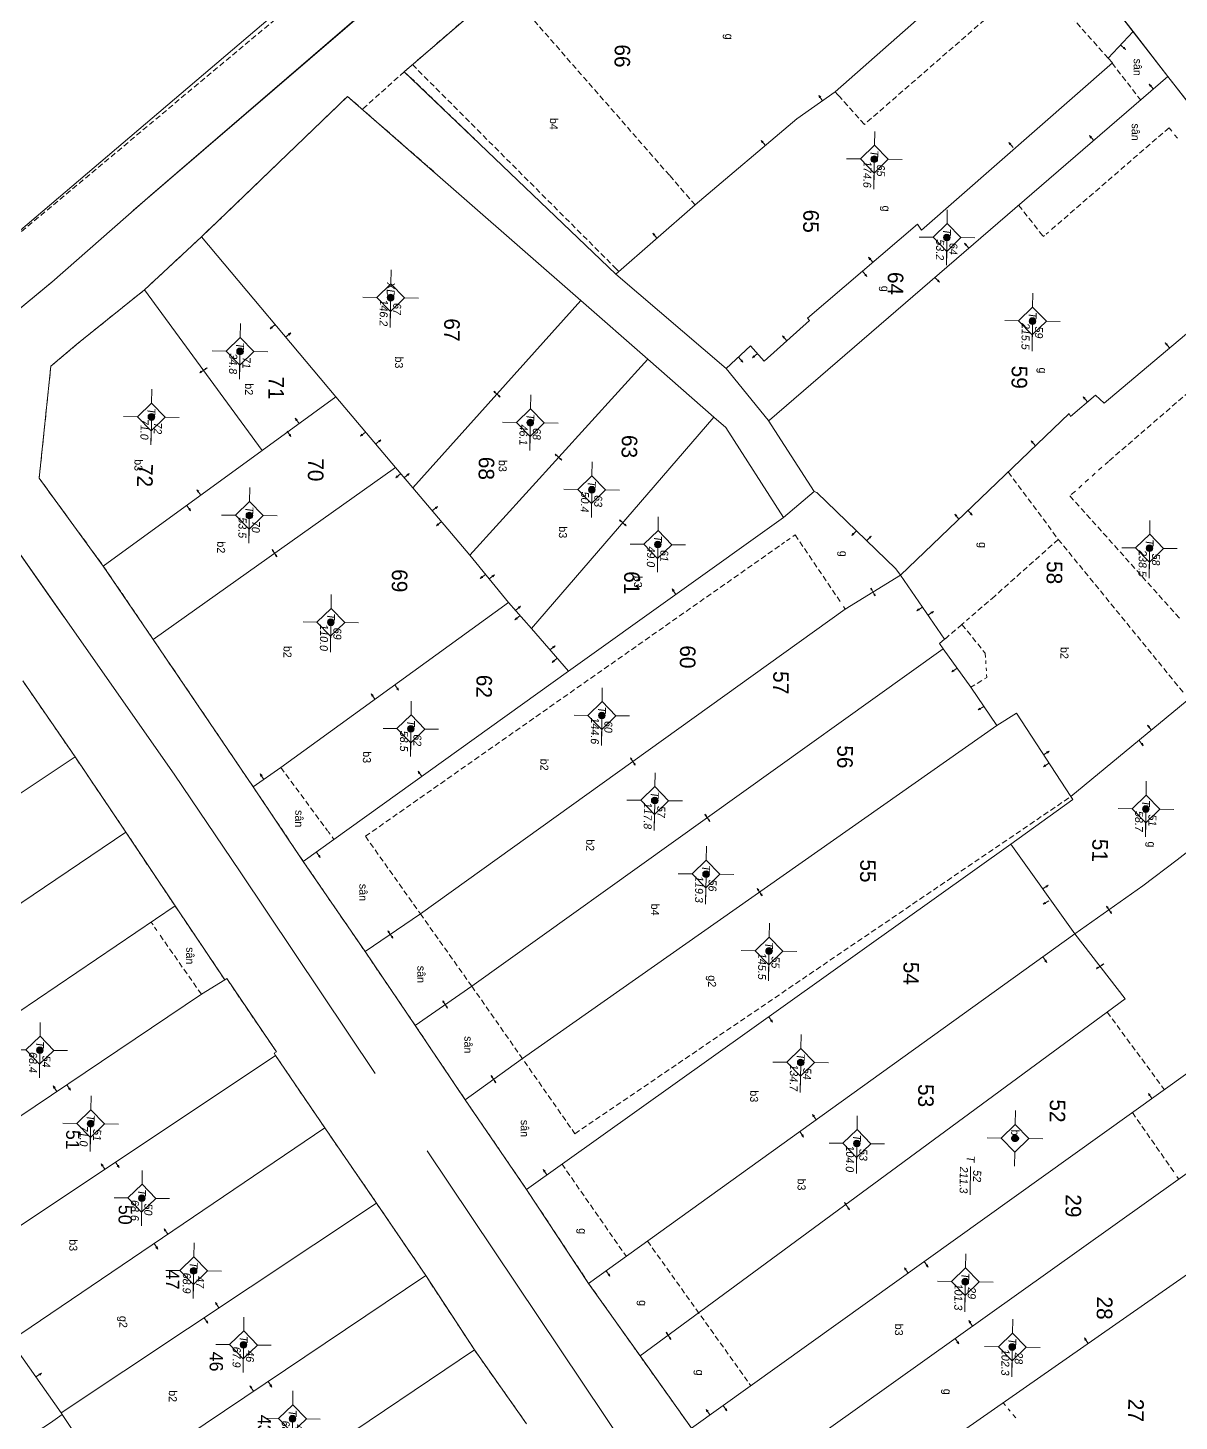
# Model space of a CAD drawing. Extents: x 601689 to 602595, y 1189742 to 1190763.
# Drawn here: x 602423.2 to 602475, y 1190175.8 to 1190238.5 of the extents above; entities that cross this region are included whole.
import ezdxf
from ezdxf.enums import TextEntityAlignment as Align

# ---------------------------------------------------------------- set-up
doc = ezdxf.new("R2010")
doc.units = 0
doc.header["$MEASUREMENT"] = 0
doc.linetypes.add('HIDDEN', pattern=[0.375, 0.25, -0.125])
for name, color, linetype in [('10', 250, 'Continuous'), ('11', 7, 'Continuous'), ('13', 7, 'Continuous'), ('14', 7, 'Continuous'), ('15', 7, 'Continuous'), ('16', 7, 'Continuous'), ('22', 7, 'Continuous'), ('25', 7, 'Continuous'), ('53', 7, 'Continuous'), ('57', 7, 'Continuous')]:
    doc.layers.add(name, color=color, linetype=linetype)
doc.layers.get('0').off()
doc.styles.add('TXT', font='vnshx.shx')

# ---------------------------------------------------------------- blocks, each defined once
blk = doc.blocks.new('NH3R')
at = {"layer": '16', "color": 7, "linetype": 'Continuous', "lineweight": 0}
for p, q in [((0, 0), (0.297, -0.005)), ((0.297, -0.005), (0.186, 0.031)), ((0.297, -0.005), (0.189, -0.033))]:
    blk.add_line(p, q, dxfattribs=at)
blk = doc.blocks.new('NH3')
at = {"layer": '16', "color": 7, "linetype": 'Continuous', "lineweight": 0}
for p, q in [((-0.199, -0.002), (-0.113, 0.021)), ((0.197, -0.012), (0.107, 0.015)), ((-0.199, -0.002), (0.197, -0.012)), ((-0.199, -0.002), (-0.116, -0.035)), ((0.197, -0.012), (0.104, -0.027))]:
    blk.add_line(p, q, dxfattribs=at)
blk = doc.blocks.new('*M2029202920292029')
at = {"layer": '13', "color": 3, "linetype": 'Continuous', "lineweight": 0}
blk.add_line((602631.872, 1190139.41), (602632.892, 1190139.41), dxfattribs=at)
at = {"layer": '13', "color": 3, "linetype": 'Continuous', "lineweight": 0, "style": 'TXT', "oblique": 7.60551}
blk.add_text('T', height=0.36, dxfattribs=at).set_placement((602631.675, 1190139.41), align=Align.MIDDLE_RIGHT)
for s, p in [('51', (602632.022, 1190139.71)), ('58.7', (602631.872, 1190139.11))]:
    blk.add_text(s, height=0.36, dxfattribs=at).set_placement(p, align=Align.MIDDLE_LEFT)
blk = doc.blocks.new('*M2030203020302030')
at = {"layer": '13', "color": 3, "linetype": 'Continuous', "lineweight": 0}
blk.add_line((602620.133, 1190139.403), (602621.408, 1190139.403), dxfattribs=at)
at = {"layer": '13', "color": 3, "linetype": 'Continuous', "lineweight": 0, "style": 'TXT', "oblique": 7.60551}
blk.add_text('T', height=0.36, dxfattribs=at).set_placement((602619.936, 1190139.403), align=Align.MIDDLE_RIGHT)
for s, p in [('58', (602620.283, 1190139.703)), ('238.5', (602620.133, 1190139.103))]:
    blk.add_text(s, height=0.36, dxfattribs=at).set_placement(p, align=Align.MIDDLE_LEFT)
blk = doc.blocks.new('*M2032203220322032')
at = {"layer": '13', "color": 3, "linetype": 'Continuous', "lineweight": 0}
blk.add_line((602609.991, 1190133.988), (602611.266, 1190133.988), dxfattribs=at)
at = {"layer": '13', "color": 3, "linetype": 'Continuous', "lineweight": 0, "style": 'TXT', "oblique": 7.60551}
for s, p in [('59', (602610.141, 1190134.288)), ('215.5', (602609.991, 1190133.688))]:
    blk.add_text(s, height=0.36, dxfattribs=at).set_placement(p, align=Align.MIDDLE_LEFT)
blk.add_text('T', height=0.36, dxfattribs=at).set_placement((602609.794, 1190133.988), align=Align.MIDDLE_RIGHT)
blk = doc.blocks.new('*M2033203320332033')
at = {"layer": '13', "color": 3, "linetype": 'Continuous', "lineweight": 0}
blk.add_line((602656.162, 1190133.75), (602657.437, 1190133.75), dxfattribs=at)
at = {"layer": '13', "color": 3, "linetype": 'Continuous', "lineweight": 0, "style": 'TXT', "oblique": 7.60551}
blk.add_text('T', height=0.36, dxfattribs=at).set_placement((602655.965, 1190133.75), align=Align.MIDDLE_RIGHT)
for s, p in [('28', (602656.312, 1190134.05)), ('102.3', (602656.162, 1190133.45))]:
    blk.add_text(s, height=0.36, dxfattribs=at).set_placement(p, align=Align.MIDDLE_LEFT)
blk = doc.blocks.new('*M2034203420342034')
at = {"layer": '13', "color": 3, "linetype": 'Continuous', "lineweight": 0}
blk.add_line((602646.773, 1190133.736), (602648.048, 1190133.736), dxfattribs=at)
at = {"layer": '13', "color": 3, "linetype": 'Continuous', "lineweight": 0, "style": 'TXT', "oblique": 7.60551}
blk.add_text('T', height=0.36, dxfattribs=at).set_placement((602646.576, 1190133.736), align=Align.MIDDLE_RIGHT)
for s, p in [('52', (602646.923, 1190134.036)), ('211.3', (602646.773, 1190133.436))]:
    blk.add_text(s, height=0.36, dxfattribs=at).set_placement(p, align=Align.MIDDLE_LEFT)
blk = doc.blocks.new('*M2035203520352035')
at = {"layer": '13', "color": 3, "linetype": 'Continuous', "lineweight": 0}
blk.add_line((602653.257, 1190131.593), (602654.532, 1190131.593), dxfattribs=at)
at = {"layer": '13', "color": 3, "linetype": 'Continuous', "lineweight": 0, "style": 'TXT', "oblique": 7.60551}
for s, p in [('29', (602653.407, 1190131.893)), ('101.3', (602653.257, 1190131.293))]:
    blk.add_text(s, height=0.36, dxfattribs=at).set_placement(p, align=Align.MIDDLE_LEFT)
blk.add_text('T', height=0.36, dxfattribs=at).set_placement((602653.06, 1190131.593), align=Align.MIDDLE_RIGHT)
blk = doc.blocks.new('*M2036203620362036')
at = {"layer": '13', "color": 3, "linetype": 'Continuous', "lineweight": 0}
blk.add_line((602606.286, 1190130.084), (602607.306, 1190130.084), dxfattribs=at)
at = {"layer": '13', "color": 3, "linetype": 'Continuous', "lineweight": 0, "style": 'TXT', "oblique": 7.60551}
blk.add_text('T', height=0.36, dxfattribs=at).set_placement((602606.089, 1190130.084), align=Align.MIDDLE_RIGHT)
for s, p in [('64', (602606.436, 1190130.384)), ('53.2', (602606.286, 1190129.784))]:
    blk.add_text(s, height=0.36, dxfattribs=at).set_placement(p, align=Align.MIDDLE_LEFT)
blk = doc.blocks.new('*M2037203720372037')
at = {"layer": '13', "color": 3, "linetype": 'Continuous', "lineweight": 0}
blk.add_line((602602.809, 1190126.767), (602604.084, 1190126.767), dxfattribs=at)
at = {"layer": '13', "color": 3, "linetype": 'Continuous', "lineweight": 0, "style": 'TXT', "oblique": 7.60551}
blk.add_text('T', height=0.36, dxfattribs=at).set_placement((602602.612, 1190126.767), align=Align.MIDDLE_RIGHT)
for s, p in [('65', (602602.959, 1190127.067)), ('174.6', (602602.809, 1190126.467))]:
    blk.add_text(s, height=0.36, dxfattribs=at).set_placement(p, align=Align.MIDDLE_LEFT)
blk = doc.blocks.new('*M2038203820382038')
at = {"layer": '13', "color": 3, "linetype": 'Continuous', "lineweight": 0}
blk.add_line((602647.11, 1190126.623), (602648.385, 1190126.623), dxfattribs=at)
at = {"layer": '13', "color": 3, "linetype": 'Continuous', "lineweight": 0, "style": 'TXT', "oblique": 7.60551}
for s, p in [('53', (602647.26, 1190126.923)), ('104.0', (602647.11, 1190126.323))]:
    blk.add_text(s, height=0.36, dxfattribs=at).set_placement(p, align=Align.MIDDLE_LEFT)
blk.add_text('T', height=0.36, dxfattribs=at).set_placement((602646.913, 1190126.623), align=Align.MIDDLE_RIGHT)
blk = doc.blocks.new('*M2039203920392039')
at = {"layer": '13', "color": 3, "linetype": 'Continuous', "lineweight": 0}
blk.add_line((602643.499, 1190124.045), (602644.774, 1190124.045), dxfattribs=at)
at = {"layer": '13', "color": 3, "linetype": 'Continuous', "lineweight": 0, "style": 'TXT', "oblique": 7.60551}
for s, p in [('54', (602643.649, 1190124.345)), ('134.7', (602643.499, 1190123.745))]:
    blk.add_text(s, height=0.36, dxfattribs=at).set_placement(p, align=Align.MIDDLE_LEFT)
blk.add_text('T', height=0.36, dxfattribs=at).set_placement((602643.302, 1190124.045), align=Align.MIDDLE_RIGHT)
blk = doc.blocks.new('*M2040204020402040')
at = {"layer": '13', "color": 3, "linetype": 'Continuous', "lineweight": 0}
blk.add_line((602638.506, 1190122.546), (602639.781, 1190122.546), dxfattribs=at)
at = {"layer": '13', "color": 3, "linetype": 'Continuous', "lineweight": 0, "style": 'TXT', "oblique": 7.60551}
blk.add_text('T', height=0.36, dxfattribs=at).set_placement((602638.309, 1190122.546), align=Align.MIDDLE_RIGHT)
for s, p in [('55', (602638.656, 1190122.846)), ('145.5', (602638.506, 1190122.246))]:
    blk.add_text(s, height=0.36, dxfattribs=at).set_placement(p, align=Align.MIDDLE_LEFT)
blk = doc.blocks.new('*M2042204220422042')
at = {"layer": '13', "color": 3, "linetype": 'Continuous', "lineweight": 0}
blk.add_line((602635.087, 1190119.663), (602636.362, 1190119.663), dxfattribs=at)
at = {"layer": '13', "color": 3, "linetype": 'Continuous', "lineweight": 0, "style": 'TXT', "oblique": 7.60551}
for s, p in [('56', (602635.237, 1190119.963)), ('119.3', (602635.087, 1190119.363))]:
    blk.add_text(s, height=0.36, dxfattribs=at).set_placement(p, align=Align.MIDDLE_LEFT)
blk.add_text('T', height=0.36, dxfattribs=at).set_placement((602634.89, 1190119.663), align=Align.MIDDLE_RIGHT)
blk = doc.blocks.new('*M2043204320432043')
at = {"layer": '13', "color": 3, "linetype": 'Continuous', "lineweight": 0}
blk.add_line((602631.81, 1190117.306), (602633.085, 1190117.306), dxfattribs=at)
at = {"layer": '13', "color": 3, "linetype": 'Continuous', "lineweight": 0, "style": 'TXT', "oblique": 7.60551}
for s, p in [('57', (602631.96, 1190117.606)), ('117.8', (602631.81, 1190117.006))]:
    blk.add_text(s, height=0.36, dxfattribs=at).set_placement(p, align=Align.MIDDLE_LEFT)
blk.add_text('T', height=0.36, dxfattribs=at).set_placement((602631.613, 1190117.306), align=Align.MIDDLE_RIGHT)
blk = doc.blocks.new('*M2044204420442044')
at = {"layer": '13', "color": 3, "linetype": 'Continuous', "lineweight": 0}
blk.add_line((602620.289, 1190117.278), (602621.309, 1190117.278), dxfattribs=at)
at = {"layer": '13', "color": 3, "linetype": 'Continuous', "lineweight": 0, "style": 'TXT', "oblique": 7.60551}
for s, p in [('61', (602620.439, 1190117.578)), ('49.0', (602620.289, 1190116.978))]:
    blk.add_text(s, height=0.36, dxfattribs=at).set_placement(p, align=Align.MIDDLE_LEFT)
blk.add_text('T', height=0.36, dxfattribs=at).set_placement((602620.092, 1190117.278), align=Align.MIDDLE_RIGHT)
blk = doc.blocks.new('*M2045204520452045')
at = {"layer": '13', "color": 3, "linetype": 'Continuous', "lineweight": 0}
blk.add_line((602628.021, 1190114.873), (602629.296, 1190114.873), dxfattribs=at)
at = {"layer": '13', "color": 3, "linetype": 'Continuous', "lineweight": 0, "style": 'TXT', "oblique": 7.60551}
blk.add_text('T', height=0.36, dxfattribs=at).set_placement((602627.824, 1190114.873), align=Align.MIDDLE_RIGHT)
for s, p in [('60', (602628.171, 1190115.173)), ('144.6', (602628.021, 1190114.573))]:
    blk.add_text(s, height=0.36, dxfattribs=at).set_placement(p, align=Align.MIDDLE_LEFT)
blk = doc.blocks.new('*M2046204620462046')
at = {"layer": '13', "color": 3, "linetype": 'Continuous', "lineweight": 0}
blk.add_line((602617.868, 1190114.27), (602618.888, 1190114.27), dxfattribs=at)
at = {"layer": '13', "color": 3, "linetype": 'Continuous', "lineweight": 0, "style": 'TXT', "oblique": 7.60551}
blk.add_text('T', height=0.36, dxfattribs=at).set_placement((602617.671, 1190114.27), align=Align.MIDDLE_RIGHT)
for s, p in [('63', (602618.018, 1190114.57)), ('50.4', (602617.868, 1190113.97))]:
    blk.add_text(s, height=0.36, dxfattribs=at).set_placement(p, align=Align.MIDDLE_LEFT)
blk = doc.blocks.new('*M2047204720472047')
at = {"layer": '13', "color": 3, "linetype": 'Continuous', "lineweight": 0}
blk.add_line((602614.89, 1190111.462), (602615.91, 1190111.462), dxfattribs=at)
at = {"layer": '13', "color": 3, "linetype": 'Continuous', "lineweight": 0, "style": 'TXT', "oblique": 7.60551}
for s, p in [('68', (602615.04, 1190111.762)), ('46.1', (602614.89, 1190111.162))]:
    blk.add_text(s, height=0.36, dxfattribs=at).set_placement(p, align=Align.MIDDLE_LEFT)
blk.add_text('T', height=0.36, dxfattribs=at).set_placement((602614.693, 1190111.462), align=Align.MIDDLE_RIGHT)
blk = doc.blocks.new('*M2048204820482048')
at = {"layer": '13', "color": 3, "linetype": 'Continuous', "lineweight": 0}
blk.add_line((602628.745, 1190106.289), (602629.765, 1190106.289), dxfattribs=at)
at = {"layer": '13', "color": 3, "linetype": 'Continuous', "lineweight": 0, "style": 'TXT', "oblique": 7.60551}
blk.add_text('T', height=0.36, dxfattribs=at).set_placement((602628.548, 1190106.289), align=Align.MIDDLE_RIGHT)
for s, p in [('62', (602628.895, 1190106.589)), ('58.5', (602628.745, 1190105.989))]:
    blk.add_text(s, height=0.36, dxfattribs=at).set_placement(p, align=Align.MIDDLE_LEFT)
blk = doc.blocks.new('*M2049204920492049')
at = {"layer": '13', "color": 3, "linetype": 'Continuous', "lineweight": 0}
blk.add_line((602609.355, 1190105.097), (602610.63, 1190105.097), dxfattribs=at)
at = {"layer": '13', "color": 3, "linetype": 'Continuous', "lineweight": 0, "style": 'TXT', "oblique": 7.60551}
blk.add_text('XD', height=0.36, dxfattribs=at).set_placement((602609.236, 1190105.097), align=Align.MIDDLE_RIGHT)
for s, p in [('146.2', (602609.355, 1190104.797)), ('67', (602609.505, 1190105.397))]:
    blk.add_text(s, height=0.36, dxfattribs=at).set_placement(p, align=Align.MIDDLE_LEFT)
blk = doc.blocks.new('*M2050205020502050')
at = {"layer": '13', "color": 3, "linetype": 'Continuous', "lineweight": 0}
blk.add_line((602624.003, 1190102.62), (602625.278, 1190102.62), dxfattribs=at)
at = {"layer": '13', "color": 3, "linetype": 'Continuous', "lineweight": 0, "style": 'TXT', "oblique": 7.60551}
for s, p in [('69', (602624.153, 1190102.92)), ('110.0', (602624.003, 1190102.32))]:
    blk.add_text(s, height=0.36, dxfattribs=at).set_placement(p, align=Align.MIDDLE_LEFT)
blk.add_text('T', height=0.36, dxfattribs=at).set_placement((602623.806, 1190102.62), align=Align.MIDDLE_RIGHT)
blk = doc.blocks.new('*M2051205120512051')
at = {"layer": '13', "color": 3, "linetype": 'Continuous', "lineweight": 0}
blk.add_line((602619.248, 1190098.882), (602620.268, 1190098.882), dxfattribs=at)
at = {"layer": '13', "color": 3, "linetype": 'Continuous', "lineweight": 0, "style": 'TXT', "oblique": 7.60551}
for s, p in [('70', (602619.398, 1190099.182)), ('53.5', (602619.248, 1190098.582))]:
    blk.add_text(s, height=0.36, dxfattribs=at).set_placement(p, align=Align.MIDDLE_LEFT)
blk.add_text('T', height=0.36, dxfattribs=at).set_placement((602619.051, 1190098.882), align=Align.MIDDLE_RIGHT)
blk = doc.blocks.new('*M2052205220522052')
at = {"layer": '13', "color": 3, "linetype": 'Continuous', "lineweight": 0}
blk.add_line((602611.874, 1190098.355), (602612.894, 1190098.355), dxfattribs=at)
at = {"layer": '13', "color": 3, "linetype": 'Continuous', "lineweight": 0, "style": 'TXT', "oblique": 7.60551}
for s, p in [('71', (602612.024, 1190098.655)), ('34.8', (602611.874, 1190098.055))]:
    blk.add_text(s, height=0.36, dxfattribs=at).set_placement(p, align=Align.MIDDLE_LEFT)
blk.add_text('T', height=0.36, dxfattribs=at).set_placement((602611.677, 1190098.355), align=Align.MIDDLE_RIGHT)
blk = doc.blocks.new('*M2053205320532053')
at = {"layer": '13', "color": 3, "linetype": 'Continuous', "lineweight": 0}
blk.add_line((602614.881, 1190094.41), (602615.901, 1190094.41), dxfattribs=at)
at = {"layer": '13', "color": 3, "linetype": 'Continuous', "lineweight": 0, "style": 'TXT', "oblique": 7.60551}
blk.add_text('T', height=0.36, dxfattribs=at).set_placement((602614.684, 1190094.41), align=Align.MIDDLE_RIGHT)
for s, p in [('72', (602615.031, 1190094.71)), ('71.0', (602614.881, 1190094.11))]:
    blk.add_text(s, height=0.36, dxfattribs=at).set_placement(p, align=Align.MIDDLE_LEFT)
blk = doc.blocks.new('CENTRD')
at = {"layer": '11', "linetype": 'Continuous', "lineweight": 0}
h = blk.add_hatch(color=2, dxfattribs=at)
edge = h.paths.add_edge_path()
edge.add_arc((0, 0), 0.15, 0, 360)
at = {"layer": '11', "color": 2, "linetype": 'Continuous', "lineweight": 0}
for p, q in [((0, 1.25), (0, 0.625)), ((-0.625, 0), (-1.25, 0)), ((0, 0.625), (-0.625, 0)), ((-0.625, 0), (0, -0.625)), ((0.625, 0), (0, 0.625)), ((0, -0.625), (0.625, 0)), ((1.25, 0), (0.625, 0)), ((0, -0.625), (0, -1.25))]:
    blk.add_line(p, q, dxfattribs=at)
blk.add_circle((0, 0), 0.15, dxfattribs=at)
blk = doc.blocks.new('*M2964296429642964')
at = {"layer": '13', "color": 3, "linetype": 'Continuous', "lineweight": 0}
blk.add_line((602659.862, 1190101.415), (602660.882, 1190101.415), dxfattribs=at)
at = {"layer": '13', "color": 3, "linetype": 'Continuous', "lineweight": 0, "style": 'TXT', "oblique": 7.60551}
for s, p in [('43', (602660.012, 1190101.715)), ('68.4', (602659.862, 1190101.115))]:
    blk.add_text(s, height=0.36, dxfattribs=at).set_placement(p, align=Align.MIDDLE_LEFT)
blk.add_text('T', height=0.36, dxfattribs=at).set_placement((602659.665, 1190101.415), align=Align.MIDDLE_RIGHT)
blk = doc.blocks.new('*M2966296629662966')
at = {"layer": '13', "color": 3, "linetype": 'Continuous', "lineweight": 0}
blk.add_line((602656.568, 1190099.162), (602657.588, 1190099.162), dxfattribs=at)
at = {"layer": '13', "color": 3, "linetype": 'Continuous', "lineweight": 0, "style": 'TXT', "oblique": 7.60551}
blk.add_text('T', height=0.36, dxfattribs=at).set_placement((602656.371, 1190099.162), align=Align.MIDDLE_RIGHT)
for s, p in [('46', (602656.718, 1190099.462)), ('67.9', (602656.568, 1190098.862))]:
    blk.add_text(s, height=0.36, dxfattribs=at).set_placement(p, align=Align.MIDDLE_LEFT)
blk = doc.blocks.new('*M2968296829682968')
at = {"layer": '13', "color": 3, "linetype": 'Continuous', "lineweight": 0}
blk.add_line((602653.269, 1190096.87), (602654.289, 1190096.87), dxfattribs=at)
at = {"layer": '13', "color": 3, "linetype": 'Continuous', "lineweight": 0, "style": 'TXT', "oblique": 7.60551}
blk.add_text('T', height=0.36, dxfattribs=at).set_placement((602653.072, 1190096.87), align=Align.MIDDLE_RIGHT)
for s, p in [('47', (602653.419, 1190097.17)), ('68.9', (602653.269, 1190096.57))]:
    blk.add_text(s, height=0.36, dxfattribs=at).set_placement(p, align=Align.MIDDLE_LEFT)
blk = doc.blocks.new('*M2970297029702970')
at = {"layer": '13', "color": 3, "linetype": 'Continuous', "lineweight": 0}
blk.add_line((602650.035, 1190094.492), (602651.055, 1190094.492), dxfattribs=at)
at = {"layer": '13', "color": 3, "linetype": 'Continuous', "lineweight": 0, "style": 'TXT', "oblique": 7.60551}
for s, p in [('50', (602650.185, 1190094.792)), ('68.6', (602650.035, 1190094.192))]:
    blk.add_text(s, height=0.36, dxfattribs=at).set_placement(p, align=Align.MIDDLE_LEFT)
blk.add_text('T', height=0.36, dxfattribs=at).set_placement((602649.838, 1190094.492), align=Align.MIDDLE_RIGHT)
blk = doc.blocks.new('*M2972297229722972')
at = {"layer": '13', "color": 3, "linetype": 'Continuous', "lineweight": 0}
blk.add_line((602646.718, 1190092.139), (602647.738, 1190092.139), dxfattribs=at)
at = {"layer": '13', "color": 3, "linetype": 'Continuous', "lineweight": 0, "style": 'TXT', "oblique": 7.60551}
for s, p in [('51', (602646.868, 1190092.439)), ('71.0', (602646.718, 1190091.839))]:
    blk.add_text(s, height=0.36, dxfattribs=at).set_placement(p, align=Align.MIDDLE_LEFT)
blk.add_text('T', height=0.36, dxfattribs=at).set_placement((602646.521, 1190092.139), align=Align.MIDDLE_RIGHT)
blk = doc.blocks.new('*M2974297429742974')
at = {"layer": '13', "color": 3, "linetype": 'Continuous', "lineweight": 0}
blk.add_line((602643.444, 1190089.807), (602644.464, 1190089.807), dxfattribs=at)
at = {"layer": '13', "color": 3, "linetype": 'Continuous', "lineweight": 0, "style": 'TXT', "oblique": 7.60551}
blk.add_text('T', height=0.36, dxfattribs=at).set_placement((602643.247, 1190089.807), align=Align.MIDDLE_RIGHT)
for s, p in [('54', (602643.594, 1190090.107)), ('68.4', (602643.444, 1190089.507))]:
    blk.add_text(s, height=0.36, dxfattribs=at).set_placement(p, align=Align.MIDDLE_LEFT)
blk = doc.blocks.new('B')
at = {"color": 7, "linetype": 'Continuous', "lineweight": 0}
for p, q in [((0.8, 2.62), (0.801, 5.6)), ((0.62, 2.441), (0.96, 2.78)), ((0.62, -0.969), (0.96, -0.63)), ((0.8, -4.05), (0.8, -0.81))]:
    blk.add_line(p, q, dxfattribs=at)
for points in [[(0.801, 5.6), (0.53, 5.331), (0.8, 10.21), (1.04, 4.83), (0.801, 5.6)], [(0.8, -4.05), (0.531, -4.309), (0.53, -9.429)], [(0.8, -4.05), (1.04, -4.569), (1.04, -10.289)], [(0.53, -7.289), (0.8, -6.95), (1.04, -8.139)]]:
    blk.add_lwpolyline(points, dxfattribs=at)
for points in [[(0.801, 5.6), (0.8, 10.21), (1.04, 4.83)], [(0.8, -4.05), (0.8, -6.95), (1.04, -4.569), (1.04, -8.139)]]:
    blk.add_solid(points, dxfattribs=at)
at = {"color": 7, "linetype": 'Continuous', "lineweight": 0, "style": 'TXT'}
blk.add_text('B', height=1.815, rotation=359.99996, dxfattribs=at).set_placement((0, 0))

msp = doc.modelspace()

# ---------------------------------------------------------------- linework, layer by layer
at = {"layer": '10', "color": 7, "linetype": 'Continuous', "lineweight": 0}
for p, q in [((602468.75, 1190243.799), (602472.946, 1190238.381)), ((602472.946, 1190238.381), (602474.519, 1190236.349)), ((602474.519, 1190236.349), (602480.297, 1190228.95)), ((602431.028, 1190229.135), (602428.465, 1190226.751)), ((602437.079, 1190221.943), (602431.028, 1190229.135)), ((602449.675, 1190227.46), (602454.647, 1190223.212)), ((602428.465, 1190226.751), (602433.766, 1190219.527)), ((602448.099, 1190226.271), (602440.543, 1190217.845)), ((602451.113, 1190223.64), (602448.099, 1190226.271)), ((602443.102, 1190214.809), (602451.113, 1190223.64)), ((602451.113, 1190223.64), (602454.087, 1190221.028)), ((602454.647, 1190223.212), (602456.535, 1190220.885)), ((602433.766, 1190219.527), (602437.079, 1190221.943)), ((602439.756, 1190218.765), (602437.079, 1190221.943)), ((602454.087, 1190221.028), (602445.876, 1190211.511)), ((602458.602, 1190217.677), (602456.535, 1190220.885)), ((602426.614, 1190214.326), (602433.766, 1190219.527)), ((602428.859, 1190211.025), (602439.756, 1190218.765)), ((602440.543, 1190217.845), (602439.756, 1190218.765)), ((602440.543, 1190217.845), (602443.102, 1190214.809)), ((602458.602, 1190217.677), (602457.216, 1190216.516)), ((602447.55, 1190209.588), (602457.216, 1190216.516)), ((602444.852, 1190212.685), (602443.102, 1190214.809)), ((602426.614, 1190214.326), (602428.859, 1190211.025)), ((602445.876, 1190211.511), (602444.852, 1190212.685)), ((602428.859, 1190211.025), (602433.359, 1190204.393)), ((602447.55, 1190209.588), (602445.876, 1190211.511)), ((602425.346, 1190205.742), (602422.994, 1190209.155)), ((602435.612, 1190201.032), (602447.55, 1190209.588)), ((602470.144, 1190203.948), (602475.981, 1190208.768)), ((602425.346, 1190205.742), (602410.742, 1190195.982)), ((602427.63, 1190202.351), (602425.346, 1190205.742)), ((602433.359, 1190204.393), (602435.612, 1190201.032)), ((602413.185, 1190192.608), (602427.63, 1190202.351)), ((602429.844, 1190199.03), (602427.63, 1190202.351)), ((602445.661, 1190186.272), (602467.445, 1190201.814)), ((602470.329, 1190197.775), (602467.445, 1190201.814)), ((602435.612, 1190201.032), (602438.396, 1190196.973)), ((602429.844, 1190199.03), (602415.44, 1190189.277)), ((602432.079, 1190195.709), (602429.844, 1190199.03)), ((602470.329, 1190197.775), (602448.453, 1190182.044)), ((602438.396, 1190196.973), (602440.651, 1190193.652)), ((602440.651, 1190193.652), (602442.896, 1190190.311)), ((602420.122, 1190182.813), (602434.362, 1190192.308)), ((602436.578, 1190189.047), (602434.362, 1190192.308)), ((602453.084, 1190175.53), (602475.525, 1190191.593)), ((602442.896, 1190190.311), (602445.661, 1190186.272)), ((602436.578, 1190189.047), (602422.446, 1190179.461)), ((602438.912, 1190185.655), (602436.578, 1190189.047)), ((602454.961, 1190172.455), (602477.897, 1190188.81)), ((602445.661, 1190186.272), (602448.453, 1190182.044)), ((602424.722, 1190176.219), (602438.912, 1190185.655)), ((602441.127, 1190182.395), (602438.912, 1190185.655)), ((602441.127, 1190182.395), (602426.946, 1190172.878)), ((602443.312, 1190179.055), (602441.127, 1190182.395)), ((602456.922, 1190169.577), (602475.4, 1190182.465)), ((602448.453, 1190182.044), (602450.767, 1190178.782)), ((602422.446, 1190179.461), (602424.722, 1190176.219)), ((602443.312, 1190179.055), (602429.17, 1190169.528)), ((602445.656, 1190175.732), (602443.312, 1190179.055)), ((602450.767, 1190178.782), (602453.084, 1190175.53)), ((602424.722, 1190176.219), (602424.771, 1190176.148)), ((602426.946, 1190172.878), (602424.771, 1190176.148))]:
    msp.add_line(p, q, dxfattribs=at)
for points in [[(602449.675, 1190227.46), (602440.159, 1190236.57), (602444.633, 1190240.43), (602457.939, 1190251.738), (602459, 1190252.583), (602460.611, 1190250.461), (602462.19, 1190251.789), (602468.75, 1190243.799)], [(602468.75, 1190243.799), (602459.548, 1190235.665), (602457.822, 1190234.449), (602453.249, 1190230.571), (602449.675, 1190227.46)], [(602413.698, 1190221.953), (602413.881, 1190222.11), (602414.038, 1190221.928), (602437.341, 1190241.76)], [(602472.946, 1190238.381), (602471.83, 1190237.177), (602472.017, 1190236.964), (602463.433, 1190229.442), (602463.247, 1190229.703), (602458.298, 1190225.482), (602458.397, 1190225.38), (602456.352, 1190223.548), (602455.741, 1190224.227), (602454.647, 1190223.212)], [(602474.519, 1190236.349), (602456.586, 1190220.894), (602456.535, 1190220.885)], [(602448.099, 1190226.271), (602437.604, 1190235.455), (602431.028, 1190229.135)], [(602480.297, 1190228.95), (602471.647, 1190221.659), (602471.251, 1190222.013), (602470.138, 1190221.058), (602470.07, 1190221.189), (602462.48, 1190213.914)], [(602428.465, 1190226.751), (602425.431, 1190224.312), (602424.257, 1190223.318), (602423.728, 1190218.275), (602426.614, 1190214.326)], [(602454.087, 1190221.028), (602454.631, 1190220.552), (602457.216, 1190216.516)], [(602458.602, 1190217.677), (602458.721, 1190217.635), (602462.274, 1190214.196), (602462.48, 1190213.914)], [(602438.396, 1190196.973), (602440.88, 1190198.679), (602459.999, 1190212.388), (602462.48, 1190213.914)], [(602464.405, 1190210.597), (602464.238, 1190210.839), (602464.461, 1190211.036), (602462.48, 1190213.914)], [(602433.359, 1190204.393), (602434.61, 1190205.256), (602444.852, 1190212.685)], [(602440.651, 1190193.652), (602443.195, 1190195.417), (602464.405, 1190210.597)], [(602466.818, 1190207.143), (602465.651, 1190208.869), (602464.405, 1190210.597)], [(602470.144, 1190203.948), (602467.705, 1190207.711), (602466.818, 1190207.143)], [(602442.896, 1190190.311), (602445.471, 1190192.166), (602466.818, 1190207.143)], [(602479.606, 1190204.748), (602474.935, 1190201.102), (602473.389, 1190199.933), (602470.329, 1190197.775)], [(602470.144, 1190203.948), (602470.242, 1190203.816), (602467.445, 1190201.814)], [(602450.767, 1190178.782), (602472.589, 1190194.844), (602470.329, 1190197.775)], [(602432.079, 1190195.709), (602431.03, 1190195.054), (602419.039, 1190186.998), (602417.686, 1190186.096)], [(602434.362, 1190192.308), (602434.303, 1190192.399), (602434.404, 1190192.467), (602432.17, 1190195.758), (602432.079, 1190195.709)], [(602406.567, 1190164.287), (602424.245, 1190175.766), (602424.771, 1190176.148)]]:
    msp.add_lwpolyline(points, dxfattribs=at)
at = {"layer": '14', "color": 6, "linetype": 'HIDDEN', "lineweight": 0}
for p, q in [((602468.53, 1190240.872), (602460.858, 1190234.197)), ((602471.83, 1190237.177), (602468.53, 1190240.872)), ((602440.524, 1190236.886), (602449.649, 1190227.741)), ((602472.006, 1190236.954), (602473.294, 1190235.286)), ((602459.657, 1190235.543), (602459.548, 1190235.665)), ((602459.735, 1190235.452), (602459.657, 1190235.543)), ((602460.858, 1190234.197), (602459.735, 1190235.452)), ((602474.566, 1190234.048), (602469.203, 1190229.402)), ((602474.566, 1190234.048), (602474.695, 1190233.887)), ((602474.813, 1190233.735), (602474.941, 1190233.574)), ((602467.799, 1190230.561), (602468.91, 1190229.156)), ((602468.961, 1190229.205), (602468.91, 1190229.156)), ((602469.143, 1190229.353), (602469.041, 1190229.264)), ((602449.649, 1190227.741), (602449.797, 1190227.588)), ((602480.301, 1190226.329), (602471.841, 1190219.035)), ((602467.334, 1190218.557), (602469.583, 1190215.526)), ((602471.243, 1190218.503), (602471.101, 1190218.365)), ((602471.547, 1190218.77), (602471.395, 1190218.632)), ((602471.841, 1190219.035), (602471.689, 1190218.898)), ((602470.646, 1190217.962), (602470.505, 1190217.834)), ((602470.95, 1190218.237), (602470.798, 1190218.1)), ((602470.353, 1190217.696), (602470.1, 1190217.49)), ((602470.109, 1190217.479), (602475.044, 1190211.971)), ((602438.408, 1190202.163), (602457.271, 1190215.395)), ((602457.351, 1190215.453), (602457.522, 1190215.571)), ((602457.634, 1190215.65), (602457.745, 1190215.729)), ((602457.745, 1190215.729), (602459.833, 1190212.64)), ((602469.583, 1190215.526), (602466.728, 1190212.975)), ((602469.583, 1190215.526), (602475.248, 1190208.588)), ((602466.728, 1190212.975), (602465.564, 1190211.971)), ((602459.921, 1190212.509), (602459.999, 1190212.388)), ((602465.25, 1190211.695), (602464.532, 1190211.085)), ((602465.351, 1190211.784), (602465.25, 1190211.695)), ((602465.25, 1190211.695), (602466.292, 1190210.411)), ((602465.584, 1190211.991), (602465.453, 1190211.872)), ((602464.522, 1190211.085), (602464.421, 1190210.996)), ((602466.292, 1190210.411), (602466.309, 1190210.211)), ((602466.317, 1190210.071), (602466.325, 1190209.921)), ((602466.344, 1190209.75), (602466.352, 1190209.61)), ((602466.145, 1190209.173), (602465.651, 1190208.869)), ((602466.367, 1190209.31), (602466.267, 1190209.251)), ((602466.359, 1190209.44), (602466.367, 1190209.31)), ((602434.61, 1190205.256), (602436.701, 1190202.416)), ((602447.835, 1190188.783), (602470.144, 1190203.948)), ((602436.731, 1190202.376), (602436.819, 1190202.255)), ((602436.907, 1190202.134), (602436.985, 1190202.023)), ((602438.408, 1190202.163), (602440.88, 1190198.679)), ((602428.853, 1190198.173), (602428.765, 1190198.305)), ((602429.019, 1190197.931), (602428.921, 1190198.072)), ((602431.03, 1190195.054), (602429.107, 1190197.801)), ((602471.781, 1190194.255), (602474.235, 1190190.931)), ((602474.235, 1190190.931), (602474.363, 1190190.759)), ((602472.919, 1190189.729), (602474.852, 1190186.962)), ((602447.247, 1190187.421), (602450.149, 1190183.251)), ((602474.92, 1190186.861), (602474.999, 1190186.75)), ((602451.099, 1190183.948), (602455.75, 1190177.444)), ((602467.208, 1190176.546), (602467.1, 1190176.678)), ((602467.415, 1190176.294), (602467.326, 1190176.405)), ((602467.671, 1190175.99), (602467.543, 1190176.142))]:
    msp.add_line(p, q, dxfattribs=at)
for points in [[(602453.249, 1190230.571), (602452.086, 1190231.907), (602444.731, 1190240.318)], [(602440.88, 1190198.679), (602443.195, 1190195.417), (602447.835, 1190188.783)]]:
    msp.add_lwpolyline(points, dxfattribs=at)
at = {"layer": '22', "color": 7, "linetype": 'HIDDEN', "lineweight": 0}
for p, q in [((602437.508, 1190241.567), (602417.68, 1190224.979)), ((602444.633, 1190240.43), (602440.159, 1190236.57)), ((602440.159, 1190236.57), (602438.267, 1190234.877)), ((602440.159, 1190236.57), (602438.267, 1190234.877)), ((602440.159, 1190236.57), (602443.378, 1190233.486)), ((602437.604, 1190235.455), (602431.028, 1190229.135)), ((602431.028, 1190229.135), (602428.465, 1190226.751)), ((602428.465, 1190226.751), (602425.431, 1190224.312)), ((602425.431, 1190224.312), (602424.257, 1190223.318)), ((602424.257, 1190223.318), (602423.728, 1190218.275)), ((602423.946, 1190220.312), (602423.728, 1190218.275)), ((602423.728, 1190218.275), (602426.614, 1190214.326)), ((602423.728, 1190218.275), (602426.614, 1190214.326)), ((602426.614, 1190214.326), (602428.859, 1190211.025)), ((602426.614, 1190214.326), (602427.036, 1190213.709)), ((602428.859, 1190211.025), (602431.104, 1190207.714)), ((602425.346, 1190205.742), (602422.994, 1190209.155)), ((602431.104, 1190207.714), (602433.359, 1190204.393)), ((602427.63, 1190202.351), (602425.346, 1190205.742)), ((602433.359, 1190204.393), (602435.612, 1190201.032)), ((602429.844, 1190199.03), (602427.63, 1190202.351)), ((602435.612, 1190201.032), (602438.396, 1190196.973)), ((602432.079, 1190195.709), (602429.844, 1190199.03)), ((602438.396, 1190196.973), (602440.651, 1190193.652)), ((602432.17, 1190195.758), (602432.079, 1190195.709)), ((602432.17, 1190195.758), (602434.404, 1190192.467)), ((602440.651, 1190193.652), (602442.896, 1190190.311)), ((602434.303, 1190192.399), (602434.404, 1190192.467)), ((602434.362, 1190192.308), (602434.303, 1190192.399)), ((602436.578, 1190189.047), (602434.362, 1190192.308)), ((602442.896, 1190190.311), (602445.661, 1190186.272)), ((602438.912, 1190185.655), (602436.578, 1190189.047)), ((602445.661, 1190186.272), (602448.453, 1190182.044)), ((602441.127, 1190182.395), (602438.912, 1190185.655)), ((602443.312, 1190179.055), (602441.127, 1190182.395)), ((602448.453, 1190182.044), (602450.767, 1190178.782)), ((602445.656, 1190175.732), (602443.312, 1190179.055)), ((602450.767, 1190178.782), (602453.084, 1190175.53))]:
    msp.add_line(p, q, dxfattribs=at)
msp.add_lwpolyline([(602437.604, 1190235.455), (602440.727, 1190232.733), (602441.528, 1190232.032)], dxfattribs=at)
at = {"layer": '25', "color": 7, "linetype": 'Continuous', "lineweight": 0}
msp.add_lwpolyline([(602468.937, 1190243.556), (602474.519, 1190236.349), (602484.995, 1190222.915), (602487.248, 1190220.234), (602486.318, 1190219.446)], dxfattribs=at)
at = {"layer": '57', "color": 172, "linetype": 'Continuous', "lineweight": 0}
msp.add_line((602449.296, 1190248.676), (602427.963, 1190230.318), dxfattribs=at)
for points in [[(602438.529, 1190239.433), (602428.733, 1190230.998), (602424.299, 1190227.098), (602417.958, 1190221.864), (602424.833, 1190212.039)], [(602424.401, 1190227.186), (602417.958, 1190221.864), (602429.796, 1190204.961), (602432.766, 1190200.57), (602438.842, 1190191.497)], [(602419.161, 1190222.858), (602417.958, 1190221.864), (602429.796, 1190204.961), (602432.766, 1190200.57), (602438.842, 1190191.497)], [(602441.185, 1190188.014), (602451.18, 1190173.097), (602454.416, 1190168.421), (602455.817, 1190166.983), (602475.968, 1190153.136), (602480.554, 1190149.922)], [(602441.185, 1190188.014), (602451.18, 1190173.097), (602454.416, 1190168.421), (602455.817, 1190166.983), (602475.968, 1190153.136), (602480.554, 1190149.922)]]:
    msp.add_lwpolyline(points, dxfattribs=at)

# ---------------------------------------------------------------- block references
at = {"color": 7, "linetype": 'Continuous', "lineweight": 0, "rotation": 269.214199256255}
msp.add_blockref('B', (602446.071, 1190200.858), dxfattribs=at)
at = {"layer": '11', "color": 2, "linetype": 'Continuous', "lineweight": 0, "rotation": 269.1680420500809}
for p in [(602461.307, 1190232.635), (602464.573, 1190229.11), (602439.544, 1190226.404), (602468.422, 1190225.349), (602432.766, 1190223.983), (602428.778, 1190221.034), (602445.828, 1190220.777), (602448.592, 1190217.759), (602433.186, 1190216.602), (602451.565, 1190215.294), (602473.69, 1190215.129), (602436.854, 1190211.794), (602449.048, 1190207.598), (602440.454, 1190206.999), (602451.425, 1190203.774), (602473.526, 1190203.391), (602453.735, 1190200.463), (602456.568, 1190197.003), (602423.76, 1190192.541), (602457.994, 1190191.989), (602426.045, 1190189.233), (602460.519, 1190188.341), (602467.636, 1190188.574), (602428.349, 1190185.882), (602430.68, 1190182.614), (602465.4, 1190182.122), (602432.924, 1190179.282), (602467.514, 1190179.186), (602435.129, 1190175.956)]:
    msp.add_blockref('CENTRD', p, dxfattribs=at)
at = {"layer": '13', "color": 3, "linetype": 'Continuous', "lineweight": 0, "rotation": 269.1680420500809}
for name, p in [('*M2037203720372037', (-578790.27, 1810052.359)), ('*M2036203620362036', (-578790.27, 1810052.359)), ('*M2049204920492049', (-578790.27, 1810052.359)), ('*M2032203220322032', (-578790.27, 1810052.359)), ('*M2052205220522052', (-578790.27, 1810052.359)), ('*M2053205320532053', (-578790.27, 1810052.359)), ('*M2047204720472047', (-578790.27, 1810052.359)), ('*M2046204620462046', (-578790.27, 1810052.359)), ('*M2051205120512051', (-578790.27, 1810052.359)), ('*M2044204420442044', (-578790.27, 1810052.359)), ('*M2030203020302030', (-578790.27, 1810052.359)), ('*M2050205020502050', (-578790.27, 1810052.359)), ('*M2045204520452045', (-578790.27, 1810052.359)), ('*M2048204820482048', (-578790.27, 1810052.359)), ('*M2043204320432043', (-578790.27, 1810052.359)), ('*M2029202920292029', (-578790.27, 1810052.359)), ('*M2042204220422042', (-578790.27, 1810052.359)), ('*M2040204020402040', (-578790.27, 1810052.359)), ('*M2974297429742974', (-578790.27, 1810052.359)), ('*M2039203920392039', (-578790.27, 1810052.359)), ('*M2972297229722972', (-578790.27, 1810052.359)), ('*M2038203820382038', (-578790.27, 1810052.359)), ('*M2034203420342034', (-578792.266, 1810051.171)), ('*M2970297029702970', (-578790.27, 1810052.359)), ('*M2968296829682968', (-578790.27, 1810052.359)), ('*M2035203520352035', (-578790.27, 1810052.359)), ('*M2966296629662966', (-578790.27, 1810052.359)), ('*M2033203320332033', (-578790.27, 1810052.359)), ('*M2964296429642964', (-578790.27, 1810052.359))]:
    msp.add_blockref(name, p, dxfattribs=at)
at = {"layer": '16', "color": 7, "linetype": 'Continuous', "lineweight": 0}
for name, p, xscale, yscale, rotation in [('NH3R', (602472.388, 1190237.779), 0.9999976284486664, 0.9999976284486664, 317.1774185387533), ('NH3R', (602473.871, 1190235.789), 0.9999986863319534, 0.9999986863319534, 131.4680776216683), ('NH3R', (602458.982, 1190235.263), 1.000001377601853, 1.000001377601853, 126.3028773597423), ('NH3R', (602456.405, 1190233.248), 0.9999986863319534, 0.9999986863319534, 131.4680776216683), ('NH3R', (602471.179, 1190233.466), 0.9999986863319534, 0.9999986863319534, 131.4680776216683), ('NH3R', (602467.555, 1190233.155), 0.9999986863319534, 0.9999986863319534, 131.4680776216683), ('NH3R', (602451.528, 1190229.084), 0.9999986863319534, 0.9999986863319534, 131.4680776216683), ('NH3R', (602465.552, 1190228.622), 0.9999987168307041, 0.9999987168307041, 130.7503323446639), ('NH3R', (602461.243, 1190227.991), 0.9999986863319534, 0.9999986863319534, 131.4680776216683), ('NH3R', (602434.354, 1190225.189), 0.9999985732057596, 0.9999985732057596, 220.0789573768628), ('NH3R', (602434.815, 1190224.624), 0.9999985732057596, 0.9999985732057596, 40.07895737686278), ('NH3R', (602474.592, 1190224.138), 0.9999986863319534, 0.9999986863319534, 131.4680776216683), ('NH3R', (602456.047, 1190223.892), 0.9999982402130844, 0.9999982402130844, 221.9969920488362), ('NH3', (602431.116, 1190223.144), 1.000001949508649, 1.000001949508649, 36.27374191136761), ('NH3R', (602470.898, 1190221.708), 0.9999986863319534, 0.9999986863319534, 131.4680776216683), ('NH3R', (602435.422, 1190220.734), 1.000001254316968, 1.000001254316968, 126.0839901373932), ('NH3R', (602434.888, 1190220.392), 1.000001254316968, 1.000001254316968, 306.0839901373932), ('NH3R', (602438.418, 1190220.354), 1.000001329896859, 1.000001329896859, 220.1166067767896), ('NH3R', (602438.87, 1190219.817), 1.000001329896859, 1.000001329896859, 40.11660677678958), ('NH3R', (602468.56, 1190219.74), 0.9999986863319534, 0.9999986863319534, 131.4680776216683), ('NH3', (602447.102, 1190219.225), 0.9999983901806913, 0.9999983901806913, 317.7823291003813), ('NH3R', (602440.002, 1190218.482), 1.000002549571872, 1.000002549571872, 220.5709720681673), ('NH3R', (602440.149, 1190218.3), 1.000002549571872, 1.000002549571872, 40.57097206816732), ('NH3R', (602441.419, 1190216.812), 1.000001329896859, 1.000001329896859, 40.11660677678958), ('NH3R', (602465.115, 1190216.438), 0.9999986863319534, 0.9999986863319534, 131.4680776216683), ('NH3R', (602441.833, 1190216.327), 1.000001329896859, 1.000001329896859, 220.1166067767896), ('NH3', (602449.982, 1190216.265), 1.000002628469327, 1.000002628469327, 139.2104212641259), ('NH3', (602434.312, 1190214.9), 1.00000200444525, 1.00000200444525, 125.3876705815596), ('NH3R', (602452.378, 1190213.051), 0.9999985395736456, 0.9999985395736456, 125.6359144613476), ('NH3R', (602445.158, 1190212.331), 0.9999982660172292, 0.9999982660172292, 41.09046511021733), ('NH3R', (602445.365, 1190212.098), 0.9999982660172292, 0.9999982660172292, 221.0904651102173), ('NH3R', (602446.713, 1190210.549), 1.000002289428146, 1.000002289428146, 41.03398548665857), ('NH3R', (602447.038, 1190210.175), 1.000002289428146, 1.000002289428146, 221.0339854866586), ('NH3R', (602438.842, 1190208.327), 0.9999983639428668, 0.9999983639428668, 125.9507477378812), ('NH3R', (602439.732, 1190208.976), 0.9999983639428668, 0.9999983639428668, 305.9507477378812), ('NH3R', (602466.23, 1190208.012), 0.9999987106832486, 0.9999987106832486, 214.0478675149302), ('NH3R', (602473.785, 1190206.938), 0.9999982564436748, 0.9999982564436748, 129.738805958718), ('NH3R', (602473.229, 1190206.476), 0.9999972239521046, 0.9999972239521046, 308.4698011298612), ('NH3', (602450.435, 1190205.528), 0.9999985395736456, 0.9999985395736456, 125.6359144613476), ('NH3R', (602469.165, 1190205.451), 0.9999987106832486, 0.9999987106832486, 214.0478675149302), ('NH3R', (602433.842, 1190204.726), 0.9999983639428668, 0.9999983639428668, 125.9507477378812), ('NH3R', (602440.945, 1190204.849), 0.9999983639428668, 0.9999983639428668, 125.9507477378812), ('NH3', (602453.8, 1190203.002), 0.9999982603468224, 0.9999982603468224, 305.5878347245734), ('NH3R', (602436.208, 1190201.453), 0.9999983639428668, 0.9999983639428668, 305.9507477378812), ('NH3', (602456.144, 1190199.649), 0.9999983858438608, 0.9999983858438608, 125.0541807788071), ('NH3R', (602468.887, 1190199.794), 0.9999989208459608, 0.9999989208459608, 35.53212419610089), ('NH3', (602439.528, 1190197.747), 0.9999985395736456, 0.9999985395736456, 125.6359144613476), ('NH3R', (602468.895, 1190196.735), 0.9999984364980391, 0.9999984364980391, 305.731859389419), ('NH3', (602471.459, 1190196.32), 0.9999982416442388, 0.9999982416442388, 35.36931072179167), ('NH3', (602442.004, 1190194.603), 0.9999982603468224, 0.9999982603468224, 305.5878347245734), ('NH3R', (602424.52, 1190190.683), 1.000002687449969, 1.000002687449969, 123.5221835348022), ('NH3R', (602424.974, 1190190.987), 1.000002687449969, 1.000002687449969, 303.5221835348023), ('NH3', (602444.179, 1190191.233), 0.9999982603468224, 0.9999982603468224, 305.5878347245734), ('NH3R', (602426.682, 1190187.183), 0.9999987429275724, 0.9999987429275724, 124.0585995803254), ('NH3R', (602427.167, 1190187.507), 0.999998742927572, 0.999998742927572, 304.0585995803255), ('NH3', (602460.071, 1190185.525), 0.9999983858438608, 0.9999983858438608, 125.0541807788071), ('NH3R', (602429.512, 1190184.254), 1.00000175697573, 1.00000175697573, 124.1548164592584), ('NH3R', (602428.907, 1190183.842), 1.00000175697573, 1.00000175697573, 304.1548164592584), ('NH3', (602452.041, 1190179.685), 0.9999983858438608, 0.9999983858438608, 125.0541807788071), ('NH3R', (602433.376, 1190177.191), 0.9999973465219092, 0.9999973465219092, 123.8663173188137), ('NH3R', (602434.031, 1190177.632), 0.9999973465219091, 0.9999973465219091, 303.8663173188137)]:
    msp.add_blockref(name, p, dxfattribs=dict(at, xscale=xscale, yscale=yscale, rotation=rotation))
for name, p, rotation in [('NH3R', (602460.777, 1190227.587), 310.4666110533762), ('NH3R', (602464.035, 1190227.313), 313.7897772599938), ('NH3R', (602457.374, 1190224.464), 131.8457625363681), ('NH3R', (602455.195, 1190223.724), 312.8556129140033), ('NH3', (602444.321, 1190222.053), 138.1890324423957), ('NH3R', (602430.998, 1190217.515), 126.0359653428535), ('NH3R', (602430.372, 1190217.054), 306.0359653428536), ('NH3R', (602465.511, 1190216.832), 313.7897772599938), ('NH3R', (602460.498, 1190215.911), 225.9409698005828), ('NH3R', (602460.961, 1190215.464), 45.94096980058281), ('NH3R', (602443.809, 1190213.95), 219.5016787065696), ('NH3R', (602443.977, 1190213.747), 39.50167870656957), ('NH3', (602461.24, 1190213.151), 121.5943385653559), ('NH3R', (602463.471, 1190212.479), 214.5472927898012), ('NH3R', (602463.716, 1190212.117), 34.54729278980123), ('NH3R', (602465.033, 1190209.728), 215.817505288709), ('NH3R', (602468.92, 1190205.834), 32.94513163114165), ('NH3R', (602469.16, 1190199.261), 212.9451316311417), ('NH3', (602471.864, 1190198.854), 125.1955527464169), ('NH3R', (602456.558, 1190194.044), 305.5025619949106), ('NH3R', (602473.808, 1190190.347), 125.7211873470503), ('NH3R', (602458.694, 1190189.404), 125.7211873470503), ('NH3R', (602457.957, 1190188.874), 305.7211873470503), ('NH3R', (602446.579, 1190186.92), 125.7211873470503), ('NH3R', (602462.83, 1190182.507), 125.5987212833679), ('NH3R', (602463.556, 1190183.027), 305.5987212833679), ('NH3R', (602449.24, 1190182.614), 305.7211873470503), ('NH3R', (602431.817, 1190180.943), 123.6257914832709), ('NH3R', (602431.16, 1190180.501), 303.625791483271), ('NH3R', (602465.728, 1190180.127), 125.4916753397555), ('NH3R', (602464.939, 1190179.568), 305.4916753397555), ('NH3R', (602470.927, 1190179.346), 125.7211873470503), ('NH3R', (602423.584, 1190177.835), 35.07291413494577), ('NH3R', (602454.507, 1190176.551), 305.7211873470503), ('NH3R', (602453.911, 1190176.129), 125.5987212833679)]:
    msp.add_blockref(name, p, dxfattribs=dict(at, rotation=rotation))

# ---------------------------------------------------------------- texts
at = {"layer": '15', "color": 7, "linetype": 'Continuous', "lineweight": 0, "style": 'TXT'}
for s, p in [('g', (602454.774, 1190238.28)), ('s%%169n', (602473.159, 1190237.158)), ('b4', (602446.892, 1190234.489)), ('s%%169n', (602473.069, 1190234.239)), ('g', (602461.848, 1190230.543)), ('g', (602461.799, 1190226.933)), ('b3', (602439.924, 1190223.754)), ('g', (602468.889, 1190223.256)), ('b2', (602433.177, 1190222.545)), ('b3', (602428.2, 1190219.134)), ('b3', (602444.59, 1190219.099)), ('b3', (602447.3, 1190216.112)), ('b2', (602431.92, 1190215.433)), ('g', (602466.191, 1190215.402)), ('g', (602459.925, 1190215.008)), ('b3', (602450.679, 1190213.885)), ('b2', (602434.906, 1190210.731)), ('b2', (602469.867, 1190210.682)), ('b3', (602438.48, 1190205.993)), ('b2', (602446.466, 1190205.653)), ('s%%169n', (602435.435, 1190203.344)), ('b2', (602448.527, 1190202.034)), ('g', (602473.787, 1190201.928)), ('s%%169n', (602438.319, 1190200.024)), ('b4', (602451.447, 1190199.134)), ('s%%169n', (602440.928, 1190196.338)), ('g2', (602454.013, 1190195.909)), ('s%%169n', (602443.045, 1190193.169)), ('b3', (602455.903, 1190190.732)), ('s%%169n', (602445.583, 1190189.404)), ('b3', (602467.648, 1190188.971)), ('b3', (602458.038, 1190186.763)), ('b3', (602425.269, 1190184.032)), ('g', (602448.187, 1190184.527)), ('g', (602450.902, 1190181.291)), ('g2', (602427.521, 1190180.581)), ('b3', (602462.419, 1190180.232)), ('g', (602453.46, 1190178.165)), ('b2', (602429.746, 1190177.24)), ('g', (602464.598, 1190177.302))]:
    msp.add_text(s, height=0.36, rotation=269.21439, dxfattribs=at).set_placement(p, align=Align.MIDDLE_LEFT)
msp.add_text('s%%169n', height=0.36, rotation=269.21439, dxfattribs=at).set_placement((602430.344, 1190196.789), align=Align.CENTER)
at = {"layer": '53', "color": 200, "linetype": 'Continuous', "lineweight": 0, "style": 'TXT'}
for s, p in [('66', (602449.977, 1190237.796)), ('65', (602458.465, 1190230.359)), ('64', (602462.267, 1190227.557)), ('67', (602442.308, 1190225.47)), ('59', (602467.84, 1190223.34)), ('71', (602434.402, 1190222.859)), ('63', (602450.296, 1190220.221)), ('70', (602436.181, 1190219.175)), ('68', (602443.862, 1190219.239)), ('72', (602428.497, 1190218.92)), ('69', (602439.953, 1190214.182)), ('61', (602450.402, 1190214.09)), ('58', (602469.42, 1190214.548)), ('60', (602452.917, 1190210.755)), ('62', (602443.758, 1190209.43)), ('57', (602457.111, 1190209.597)), ('56', (602459.995, 1190206.257)), ('51', (602471.469, 1190202.049)), ('55', (602461.025, 1190201.123)), ('54', (602462.971, 1190196.516)), ('53', (602463.636, 1190191.016)), ('52', (602469.557, 1190190.325)), ('29', (602470.269, 1190186.055)), ('28', (602471.676, 1190181.455)), ('27', (602473.083, 1190176.856))]:
    msp.add_text(s, height=0.7, rotation=269.21439, dxfattribs=at).set_placement(p, align=Align.MIDDLE_LEFT)
for s, p in [('51', (602424.947, 1190188.957)), ('50', (602427.31, 1190185.585)), ('47', (602429.441, 1190182.665)), ('46', (602431.409, 1190178.977)), ('43', (602433.571, 1190176.138))]:
    msp.add_text(s, height=0.6, rotation=269.21439, dxfattribs=at).set_placement(p)

doc.saveas('drawing.dxf')
